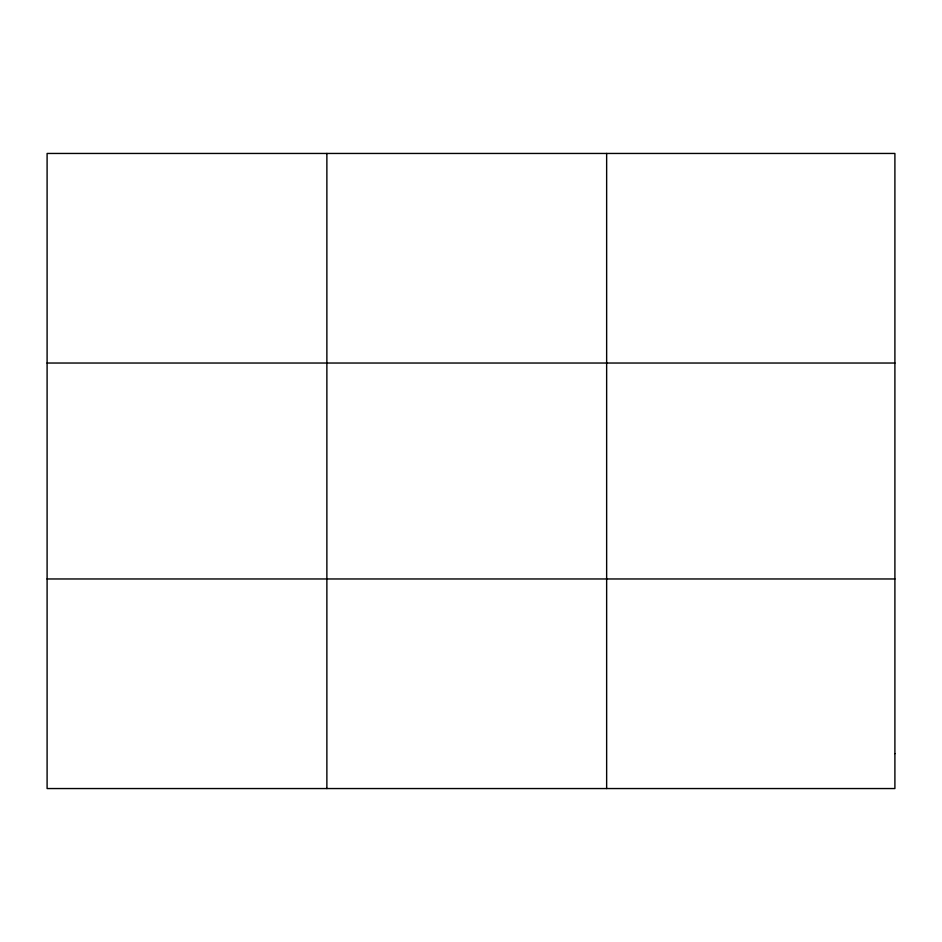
<?xml version="1.0" encoding="UTF-8"?>
<svg xmlns="http://www.w3.org/2000/svg" width="942" height="942" viewBox="0 0 942 942"><rect width="100%" height="100%" fill="white"/><g stroke="black" fill="none" stroke-linecap="round" stroke-linejoin="round"><path stroke-width="1.41" d="M326.874 153.452L326.874 788.548M606.648 153.452L606.648 788.548M47.1 363.035L894.9 363.035M47.1 578.965L894.9 578.965M894.9 753.612L894.9 788.548L47.1 788.548L47.1 153.452L894.9 153.452L894.9 753.612"/></g></svg>
